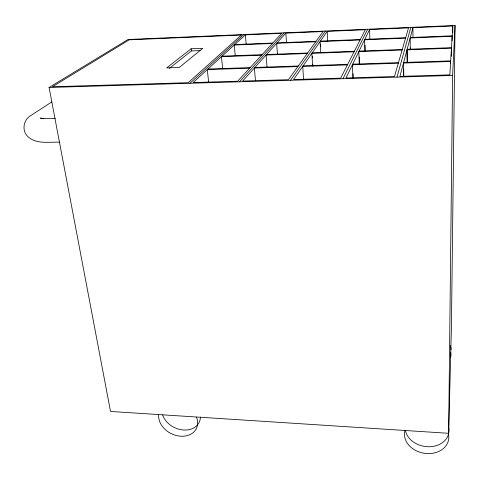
<?xml version="1.0" encoding="UTF-8"?>
<svg xmlns="http://www.w3.org/2000/svg" width="479" height="479" viewBox="0 0 479 479"><rect width="100%" height="100%" fill="white"/><g stroke="black" fill="none" stroke-linecap="round" stroke-linejoin="round"><path stroke-width="0.72" d="M450.625 63.719L450.643 61.48L403.474 63.054L403.647 76.341M451.362 56.306L451.446 48.205L407 49.846L407.144 62.45M452.116 40.763L452.164 36.302L410.168 37.985L410.281 49.732M452.715 32.662L452.787 26.004L412.91 27.71L399.923 76.365L449.835 74.868L452.787 26.004M448.643 433.309L452.613 75.472L455.05 25.477L128.019 39.5L49.08 87.465L110.529 411.455L448.643 433.309L451.428 326.989L455.05 25.477M396.995 77.125L410.838 27.375M369.572 29.566L345.982 77.975L394.456 76.526L408.533 27.896L369.572 29.566L369.854 39.158M342.988 78.73L367.644 29.225M327.223 31.374L293.567 79.544L340.671 78.137L365.297 29.746L327.223 31.374L327.708 41.062M290.514 80.292L325.439 31.033M285.831 33.147L242.631 81.065L288.412 79.7L323.044 31.554L285.831 33.147L286.502 42.715M239.518 81.807L284.179 32.806M245.362 34.877L193.097 82.55L237.614 81.22L281.742 33.32L245.362 34.877L246.23 44.547M189.929 83.28L243.835 34.536M169.315 68.401L191.414 50.93L200.12 50.588M191.157 48.762L166.68 67.904L179.26 67.473L202.779 48.307L191.157 48.762L191.414 50.93M51.87 101.901L30.536 115.696C23.555 119.84 21.651 130.096 27.363 136.108C35.745 144.64 49.115 141.784 59.701 142.167M234.746 44.559L272.796 43.032M277.078 42.859L316.038 41.296M320.415 41.116L360.322 39.517M364.812 39.332L405.695 37.691M410.293 37.506L452.194 35.823M272.359 43.505L234.231 45.032L235.225 55.444M315.697 41.769L276.646 43.332L277.473 54.384M360.082 39.991L320.086 41.595L320.685 52.786M405.557 38.17L364.579 39.811L364.932 50.912M222.017 56.169L262.061 54.684M266.563 54.522L307.62 52.995M312.236 52.828L354.346 51.265M359.082 51.091L402.282 49.487M407.144 49.307L451.481 47.666M261.57 55.217L221.442 56.696L222.639 68.407M307.237 53.528L266.084 55.049L267.102 67.653M354.071 51.798L311.865 53.355L312.589 65.874M402.126 50.026L358.825 51.624L359.268 64.312M207.922 69.024L250.152 67.611M254.906 67.449L298.273 65.994M303.153 65.827L347.694 64.33M352.712 64.162L398.48 62.623M403.635 62.456L450.679 60.875M249.607 68.198L207.275 69.617L208.658 82.172M297.842 66.587L254.373 68.042L255.457 80.526M347.389 64.928L302.74 66.425L303.53 79.089M398.306 63.228L352.418 64.761L352.927 78.101M49.08 87.465L452.613 75.472M55.313 118.427L40.853 118.379L43.218 118.72L40.625 117.978L41.96 118.606M312.452 56.498L312.536 57.971M312.919 64.581L313.003 66.054M320.577 44.098L320.696 46.331M352.742 64.904L352.795 66.383M353.077 73.778L353.221 77.472M359.292 57.049L359.495 63.006M364.998 45.242L365.19 51.151M403.719 69.078L403.815 76.442M407.15 50.05L407.294 62.629M410.395 47.978L410.413 49.475M412.91 27.71L412.994 37.422M448.278 433.519A22.297 17.549 10.2 0 1 426.292 453.499A22.297 17.549 10.2 0 1 405.15 430.088M448.757 428.106A22.046 17.43 10 0 1 430.358 446.709A22.046 17.43 10 0 1 405.414 430.561M196.504 417.227A20.322 15.693 26.3 0 1 180.733 436.219A20.322 15.693 26.3 0 1 158.711 414.88M200.444 417.005A20.112 15.603 26.3 0 1 183.744 430.016A20.112 15.603 26.3 0 1 162.609 414.862M450.667 352.077A19.226 15.951 8 0 1 450.601 357.663M450.452 345.676A19.04 15.849 7.9 0 1 451.056 349.844M241.368 35.045L188.217 82.693L52.385 86.759L129.198 39.841L241.368 35.045"/></g></svg>
